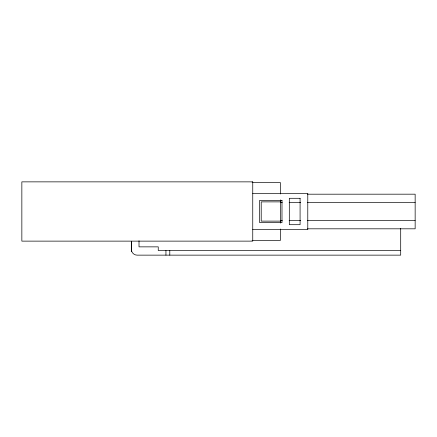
<?xml version="1.0" encoding="UTF-8"?>
<svg xmlns="http://www.w3.org/2000/svg" width="437" height="437" viewBox="0 0 437 437"><rect width="100%" height="100%" fill="white"/><g stroke="black" fill="none" stroke-linecap="round" stroke-linejoin="round"><path stroke-width="0.66" d="M252.1 182.633L280.456 182.633L280.456 193.984M252.75 193.411L307.779 193.411L307.779 229.583L252.75 229.583M307.495 194.197L415.15 194.181L415.15 228.813L307.533 228.813M280.456 201.878L261.217 201.878L261.217 221.117L280.456 221.117M280.286 202.642L282.329 202.642M289.141 202.642L300.722 202.642M307.533 202.642L415.15 202.642M280.286 220.346L282.329 220.346M289.141 220.346L300.722 220.346M307.533 220.346L415.15 220.346M252.1 240.361L280.456 240.361L280.456 229.004M131.313 241.262L131.313 250.117C131.755 252.815 134.225 255.175 137.087 255.137L400.696 255.137L400.696 228.464M400.696 250.516L158.249 250.516L158.249 246.861L139.01 246.861L139.01 240.831M131.313 250.117L131.75 251.57M131.346 241.262L131.362 250.117M280.456 199.884L280.456 223.105M169.796 250.516L169.796 255.137M165.945 250.516L165.945 255.137M252.75 181.863L21.85 181.863L21.85 241.126L252.75 241.126L252.75 181.863M300.082 198.294L289.31 198.294L289.31 224.694L300.082 224.694L300.082 198.294M281.996 200.337L259.676 200.337L259.676 222.657L281.996 222.657L281.996 200.337"/></g></svg>
